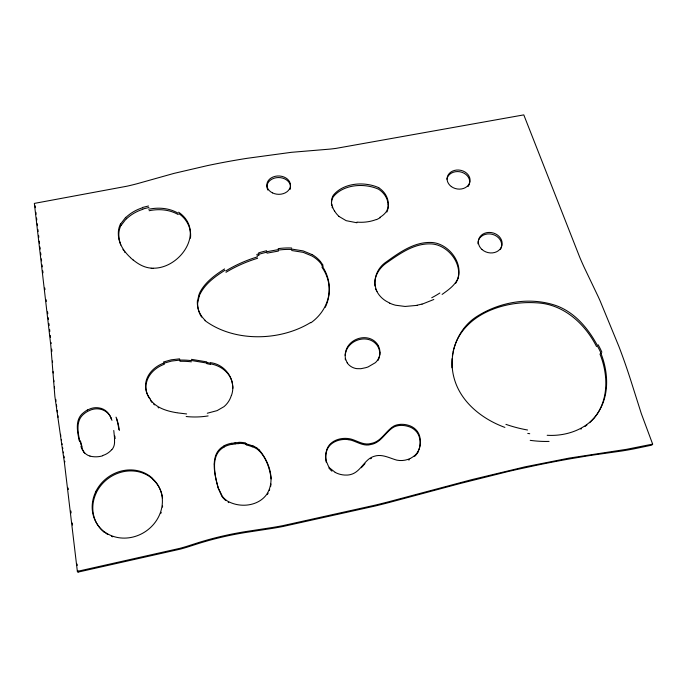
<?xml version="1.0" encoding="UTF-8"?>
<svg xmlns="http://www.w3.org/2000/svg" width="687" height="687" viewBox="0 0 687 687"><rect width="100%" height="100%" fill="white"/><g stroke="black" fill="none" stroke-linecap="round" stroke-linejoin="round"><path stroke-width="1.03" d="M214.241 464.026L214.292 462.832A29.378 27.849 6.3 0 1 215.976 454.768L216.834 452.956A18.351 17.407 24.8 0 1 222.133 447.117L224.151 445.854M379.722 354.75L379.765 354.14A16.686 15.449 -9.7 0 0 378.142 347.029L377.215 345.432A14.333 13.259 -8.8 0 0 376.699 344.754C367.674 333.599 348.137 339.67 345.535 353.273A17.69 16.497 -18.6 0 0 345.252 354.732A16.574 15.475 -16.4 0 0 345.175 355.377M379.937 352.886L379.902 353.504A15.054 13.92 -16.1 0 1 379.705 354.947A14.728 13.585 -17.6 0 1 375.428 362.642L368.086 366.935A30.417 28.167 -19.2 0 1 365.536 367.734L360.89 368.704L356.845 368.653A14.573 13.68 -19.6 0 1 349.511 365.441L348.481 364.436A13.01 12.143 -16.4 0 1 347.201 362.796M114.6 442.505L114.274 444.79A11.61 11.147 -30.5 0 1 112.754 448.491L111.835 449.727M452.089 358.666L451.943 367.794M190.454 238.226C191.682 228.677 186.847 219.041 178.955 213.691M271.039 483.983L270.601 486.568M197.633 300.623L198.792 295.264A27.214 23.693 -27.1 0 1 200.046 292.095C205.447 281.936 215.091 274.963 224.589 268.943M197.925 301.962L199.084 296.621M452.364 356.218L452.827 353.23M387.983 208.848L388.292 204.623M453.042 352.148L453.514 350.001M453.789 348.936C463.287 314.251 503.957 300.537 536.487 302.83C563.28 303.869 584.972 323.611 596.531 346.54M457.963 278.561C461.518 264.538 450.973 249.767 437.945 245.207A23.221 20.06 9.8 0 0 431.822 243.945C414.321 242.837 399.499 253.907 385.862 263.387C378.769 268.531 373.797 277.119 374.965 286.075M231.425 395.549C236.809 380.856 225.774 364.256 210.325 362.667M387.52 210.488L387.777 209.672M418.958 449.702L419.173 449.032A22.508 21.469 -23.6 0 0 419.568 438.134C418.452 432.338 413.643 427.838 408.018 426.387A21.718 20.67 -10.8 0 0 399.731 425.476A16.582 15.801 -10.8 0 0 395.729 426.284A14.006 13.345 -10.7 0 0 393.565 427.202C385.313 432.14 381.07 442.9 370.722 444.541C364.084 446.456 358.021 442.402 351.959 440.436A23.109 21.958 -5.6 0 0 348.927 439.732M457.886 278.819L457.456 279.961M269.347 490.595L269.682 489.711M418.718 450.354L417.842 452.278M386.858 212.068L387.219 211.287M457.276 280.39L456.864 281.241M200.381 293.461C205.679 283.284 215.375 276.372 224.821 270.352M386.626 211.338L388.164 207.345L388.473 203.112M121.238 225.293L126.185 218.801M120.766 223.816L125.721 217.307M268.136 493.163L267.423 494.391M456.417 282.074L455.661 283.284M594.212 417.928C608.974 400.186 608.244 374.432 599.957 354.011M593.877 418.323L589.626 422.763M362.702 466.25L363.088 465.803M363.475 465.348L365.012 463.579M361.431 467.735L361.946 467.134M652.65 444.111L651.731 445.15L634.281 448.8A140.809 36.815 -19 0 1 623.624 450.698A168.178 44.586 -19.3 0 1 620.971 451.119L596.634 454.545A232.086 49.043 -15.5 0 0 586.251 456.116L570.167 458.822A287.501 58.301 -15.2 0 0 535.68 465.46L517.062 469.487A247.543 51.86 -15.3 0 0 507.633 471.651L459.852 483.588L388.73 502.609A338.416 118.851 -14.6 0 1 375.377 505.958L282.795 526.525A98.447 28.133 -13 0 1 271.803 528.466L245.233 532.537A105.892 25.402 -12.3 0 0 233.237 534.692A77.597 19.081 -12.3 0 0 228.428 535.68L226.53 536.092A85.205 20.808 -12.3 0 0 207.809 540.755L202.399 542.326A84.261 20.601 -12.3 0 0 198.423 543.546L187.362 547.092A61.641 16.711 -11.1 0 1 180.346 549.119L78.043 572.116L77.356 571.378L64.415 462.643A121.032 23.083 79.5 0 0 63.049 453.472L54.874 396.416L51.448 353.668A82.818 14.307 78.1 0 0 50.761 345.123L34.35 203.404L126.958 186.203A201.849 135.141 -2.7 0 0 137.074 183.738L173.948 173.399L207.337 165.627A336.716 147.49 -12 0 1 247.071 158.319L291.348 152.325L330.078 149.096A163.111 107.198 -19.6 0 0 336.072 148.375L523.786 114.884L579.691 257.136A225.843 98.198 82.3 0 0 584.044 267.037L598.265 296.784A168.882 54.402 76.3 0 1 600.275 301.267L618.764 346.136A187.302 59.795 75.7 0 1 620.747 351.358L621.426 353.187A218.638 67.798 75.6 0 1 629.292 375.806A200.424 63.221 75.6 0 1 631.087 381.362L641.323 413.634L652.65 444.111L626.57 449.324L569.059 458.117L525.134 466.817L471.823 479.629L388.936 501.699A339.756 119.796 -14.6 0 1 375.549 505.057L282.709 525.675A98.748 28.313 -13 0 1 271.683 527.616L245.036 531.695A106.176 25.539 -12.3 0 0 233.005 533.851A77.811 19.184 -12.3 0 0 228.178 534.847L226.272 535.259A85.437 20.928 -12.3 0 0 207.491 539.93L202.072 541.502A84.484 20.713 -12.3 0 0 198.088 542.73L186.993 546.285A61.83 16.814 -11.1 0 1 179.96 548.32L77.356 571.378M414.175 456.065L410.379 458.469M586.896 425.073L586.088 425.691M310.55 322.555C279.952 341.379 234.035 342.263 204.941 320.563M585.092 426.412L585.676 426M442.11 294.414C448.74 289.631 456.512 284.435 458.641 276.019C461.192 262.245 451.007 248.239 438.254 243.765A23.281 20.095 9.8 0 0 432.114 242.502C414.029 241.463 398.7 253.014 384.754 263.009C376.82 269.055 372.629 280.124 376.304 289.682M380.203 217.702L376.545 219.66M580.833 429.109L581.468 428.748M224.4 446.902L222.365 448.13A18.3 17.364 24.9 0 0 217.109 453.995L216.259 455.807A29.301 27.781 6.4 0 0 214.567 463.845L214.524 465.03A66.45 63.135 5.5 0 0 215.538 476.641L215.761 477.92A105.051 98.98 17.1 0 0 217.753 486.147M87.489 410.01L90.658 408.619A16.462 15.045 -31.2 0 1 98.894 407.898C104.965 408.645 109.834 413.462 111.406 419.25M433.823 299.489L422.067 304.186M163.489 361.997L171.218 359.825L179.633 358.846M163.884 363.225L171.595 361.053L179.985 360.074M256.758 254.482L258.879 253.838M256.904 255.925L259.016 255.281M142.355 207.5L148.538 205.988M142.784 209.011L148.95 207.508M102.715 455.782L101.418 456.142A23.306 21.649 -33.3 0 1 92.857 456.64A18.626 17.424 -35.8 0 1 89.937 456.048M266.882 251.708L278.321 249.613M267.003 253.151L278.415 251.064M417.112 305.363L405.098 306.454L395.635 305.234A29.824 25.634 9.4 0 1 389.795 303.19M231.493 443.364L235.074 442.857M231.725 444.42L235.298 443.914M207.285 413.231L217.092 410.628L224.022 406.644A27.609 24.93 17.2 0 0 231.321 395.514M153.003 268.196C180.209 268.797 206.023 231.201 178.62 212.18M547.178 435.283C567.702 436.563 590.434 428.199 600.198 409.048C609.567 391.77 607.772 370.525 600.713 352.757M291.589 249.055L303.173 250.91L312.027 254.576M291.649 250.506L303.207 252.352L312.035 256.019A32.461 29.223 -2.1 0 1 320.58 263.104L323.062 266.659M356.922 222.777L346.162 220.673L338.854 216.362M186.632 413.952L177.718 412.887M151.192 268.136C144.416 267.672 138.276 264.186 133.149 259.926M191.381 359.335L206.753 361.869M191.707 360.563L207.036 363.088M529.729 433.712L527.762 433.394M348.927 439.74C340.091 438.254 329.021 441.999 326.523 451.496A21.924 20.962 6.7 0 0 326.359 462.445M177.134 412.793C167.181 411.204 156.421 408.121 150.23 399.542M245.371 443.347L246.264 443.527M245.56 444.403L246.453 444.575M210.6 363.887C221.154 365.604 231.012 373.35 232.515 384.351M89.937 456.065C85.368 454.888 82.371 450.758 80.929 446.49M504.902 427.408C482.076 419.087 460.196 401.878 453.935 377.489C447.821 354.535 457.25 328.223 477.869 315.857C501.003 301.516 531.017 296.595 556.925 305.895C575.131 312.783 588.252 328.601 597.278 345.278M252.91 445.7L256.844 447.95M253.074 446.739L256.998 448.989A20.421 18.884 13.6 0 1 259.111 450.792M389.812 303.165L385.811 300.958A25.239 21.589 9.7 0 1 376.923 291.468M228.204 502.334L228.737 502.626M335.204 472.347L329.932 468.233A16.102 15.415 4.7 0 1 328.455 466.258L326.377 461.449M378.777 187.697C364.728 181.385 343.715 182.519 333.332 195.22A20.507 16.187 20.4 0 0 331.718 204.468M158.087 407.537L158.663 407.889M226.427 500.437C238.655 508.157 257.582 506.774 266.513 494.64C275.976 480.608 269.158 461.398 259.016 449.71M103.943 531.566L103.144 530.931A36.145 33.156 -36.3 0 1 95.922 491.411M104.544 532.408L103.754 531.764M331.95 471.205L330.541 469.925M153.656 404.093L154.498 404.875M130.539 257.651C123.737 251.468 118.19 242.932 118.327 233.443A26.741 22.448 -14.9 0 1 120.551 223.756M259.162 450.741C266.419 458.203 269.819 468.792 271.15 478.908M152.085 402.453L150.676 400.701M320.546 261.704L323.088 265.242M84.613 453.171L84.157 452.57M222.571 496.727L218.303 488.062M222.828 497.663L222.116 496.658M124.313 251.494L125.043 252.507M83.934 452.261L81.573 447.538M122.973 249.415L123.626 250.463M221.781 496.151L218.578 489.015A75.372 71.671 8.9 0 1 217.685 486.164M347.201 362.796L345.664 359.258A16.625 15.509 -16.4 0 1 345.329 353.496A17.733 16.531 -18.5 0 1 345.604 352.027C348.24 338.399 367.803 332.302 376.862 343.491A14.367 13.285 -8.7 0 1 377.378 344.161L378.339 345.75M110.959 417.79C109.001 413.102 104.501 409.735 99.486 409.031A16.411 15.011 -31.3 0 0 91.277 409.761L88.108 411.144A21.821 20.241 -31.7 0 0 84.346 413.6C75.355 420.307 77.94 432.372 79.864 441.715M111.131 418.16L111.638 419.439M120.792 245.036L120.551 244.409M120.5 244.28L119.16 239.316L118.817 234.911A26.673 22.413 -15 0 1 121.032 225.233M111.809 419.894L111.964 420.358M375.729 289.82L375.394 288.583M332.07 206.924L332.336 207.86M79.211 440.659C77.305 431.316 74.651 419.139 83.754 412.518A21.872 20.292 -31.6 0 1 87.464 409.959M331.898 204.468L332.697 207.276A26.072 20.576 20.4 0 0 334.449 210.961M215.478 476.941L215.246 475.662A66.63 63.281 5.5 0 1 214.181 464.026M62.689 447.821L62.818 448.654M62.01 443.647L62.139 444.48M61.332 439.482L61.469 440.315M63.359 452.003L63.487 452.836M60.525 434.313L60.8 436.099M57.837 415.506L58.077 417.275M113.776 430.483L114.592 438.701M57.158 410.337L57.373 412.037M56.471 404.944L56.703 406.79M36.566 218.028L36.789 219.943M37.244 223.773L37.467 225.688M37.922 229.544L38.146 231.476M68.193 488.053L68.356 489.496M55.802 399.413L56.016 401.251M35.14 205.842L35.355 207.689M35.896 212.335L36.119 214.232M38.601 235.349L38.833 237.29M39.288 241.18L39.52 243.138M39.975 247.045L40.207 249.012M40.662 252.945L40.894 254.929M41.357 258.887L41.589 260.871M42.053 264.856L42.285 266.857M42.757 270.867L42.998 272.885M44.767 287.99L44.956 289.656M46.141 299.704L46.338 301.387M47.558 311.804L47.789 313.753M48.245 317.677L48.476 319.635M70.881 510.999L71.113 512.991M72.29 523.013L72.53 525.031M77.099 564.061L77.253 565.401M77.88 570.768L78.043 572.116M48.932 323.577L49.163 325.544M49.601 329.374L49.833 331.392M50.297 335.496L50.52 337.523M232.704 385.647L232.893 388.275M51.053 342.461L51.173 343.586M54.41 386.85L54.591 388.602M114.849 436.073L115.073 438.624M53.775 380.083L53.921 381.749M53.122 371.624L53.217 372.998M52.495 361.036L52.564 362.332M51.705 349.125A82.577 14.229 78.1 0 1 51.886 351.28M64.003 456.168A120.663 22.937 79.5 0 1 64.26 457.843M64.75 461.166A120.663 22.937 79.5 0 1 64.87 461.99M152.488 478.298A36.171 32.899 -36.2 0 0 97.176 489.041A36.162 33.036 -35.7 0 0 95.862 491.385M152.359 478.427A36.119 32.796 -34.3 0 1 152.737 525.289A36.119 32.796 -34.3 0 1 104.012 531.489M152.935 479.268A36.068 32.821 -36.3 0 0 97.777 489.986A36.059 32.959 -35.9 0 0 96.481 492.321M152.815 479.397A36.016 32.718 -34.4 0 1 162.553 497.895M162.596 506.01A36.016 32.718 -34.4 0 1 162.45 507.109M161.23 512.304A36.016 32.718 -34.4 0 1 160.913 513.258M112.72 536.805A36.016 32.718 -34.4 0 1 111.474 536.307M107.911 534.529A36.016 32.718 -34.4 0 1 105.678 533.103M103.728 531.79A36.05 33.07 -36.4 0 1 96.541 492.347M217.478 485.185A105.334 99.211 17 0 1 215.512 476.941M224.091 445.751A28.124 26.827 34.8 0 1 231.476 443.278M235.057 442.746A36.153 33.388 22.1 0 1 238.707 442.591M238.681 442.299A34.281 30.967 19.3 0 1 245.431 442.917M246.195 443.948A27.927 24.054 17.2 0 1 252.73 446.052M256.792 448.01A20.481 18.927 13.6 0 1 258.965 449.762M226.504 500.342A17.914 16.866 6.1 0 1 222.657 496.667M218.277 488.071A75.587 71.834 8.9 0 1 217.41 485.202M224.348 446.799A28.047 26.759 35 0 1 231.708 444.326M235.28 443.793A36.05 33.311 22.2 0 1 238.913 443.639M238.896 443.347A34.187 30.889 19.4 0 1 245.62 443.965M246.384 444.996A27.849 24.002 17.3 0 1 252.902 447.091M225.585 500.368A17.862 16.832 6.1 0 1 222.923 497.594M111.732 449.642A17.948 16.703 -33.9 0 1 102.655 455.533M81.59 446.224A51.791 49.301 -65.6 0 1 79.984 440.453M116.009 417.121A59.288 53.423 -69.3 0 1 118.808 429.418M114.454 438.71A34.573 33.457 -21.1 0 1 114.514 442.497M82.234 447.271A51.654 49.172 -65.8 0 1 80.628 441.509M116.55 418.237A59.134 53.294 -69.4 0 1 119.34 430.509M399.971 424.429A16.634 15.835 -10.7 0 0 395.952 425.193A14.041 13.371 -10.7 0 0 393.78 426.112C385.51 431.058 381.251 441.853 370.877 443.493C364.213 445.416 358.142 441.355 352.062 439.379A23.169 22.01 -5.6 0 0 349.022 438.675C340.159 437.198 329.064 440.942 326.557 450.466A21.984 21.005 6.7 0 0 326.394 461.441M399.963 424.377A21.778 20.722 -10.7 0 1 408.284 425.27C413.9 426.773 418.744 431.247 419.86 437.069A22.577 21.52 -23.5 0 1 419.499 447.993L418.134 451.239A16.213 15.586 -19.3 0 1 417.593 452.149A15.887 15.312 -16.9 0 1 414.158 456.039M410.345 458.401A20.756 20.095 -14.3 0 1 396.906 460.161C389.512 458.16 382.041 453.626 374.157 456.314A16.076 15.406 -12.3 0 0 369.262 458.736C362.745 463.656 359.078 472.467 350.585 474.562A17.579 17.089 2.1 0 1 347.081 475.069L344.608 475.052A22.602 21.89 1.8 0 1 335.179 472.398M417.833 452.269A16.17 15.543 -19.4 0 1 417.301 453.188M417.301 453.188A15.844 15.277 -17 0 1 414.982 456.065M409.4 459.732A20.696 20.052 -14.4 0 1 408.713 460.024M370.645 458.77A16.033 15.372 -12.4 0 1 371.452 458.349M329.889 469.23A16.05 15.38 4.7 0 1 328.833 467.881M598.145 344.771A92.058 87.55 -41.3 0 1 601.889 352.208M549.059 441.415A100.371 74.557 24.9 0 1 530.218 440.35M527.547 430.002A89.173 56.197 19.7 0 1 505.924 424.36M597.407 346.033A91.809 87.343 -41.6 0 1 601.142 353.453M378.305 345.767A16.728 15.483 -9.7 0 1 379.945 352.886M379.731 354.75A15.02 13.895 -16.2 0 1 379.533 356.192A14.685 13.56 -17.7 0 1 377.953 360.495M345.424 359.859A16.574 15.475 -16.4 0 1 345.209 358.597M150.599 399.319A29.859 24.191 -5 0 1 163.995 362.994M179.608 360.091A67.695 57.785 -9 0 1 191.106 360.598M206.581 362.444A90.435 80.104 -11.5 0 1 210.128 363.225M208.127 415.918A61.031 44.981 0.8 0 1 186.16 416.52M149.689 398.718A29.773 24.148 -5 0 1 164.399 364.213M179.968 361.31A67.515 57.665 -9 0 1 191.433 361.826M206.864 363.663A90.177 79.932 -11.5 0 1 210.402 364.445M205.19 320.357A30.391 26.887 -10.7 0 1 197.401 300.614M225.774 270.91A139.452 138.68 -25.5 0 1 257.47 256.861M258.587 252.885A147.593 147.473 -20.8 0 1 266.65 250.721M278.183 248.642A71.654 68.563 -5.4 0 1 291.649 248.016M312.061 254.525A32.538 29.275 -2.1 0 1 320.589 261.678M321.997 265.86A48.004 43.161 -2.3 0 1 310.91 322.787M201.583 317.033A30.314 26.836 -10.8 0 1 197.701 301.962M199.05 296.612A27.145 23.65 -27.1 0 1 200.338 293.452M225.989 272.301A139.109 138.353 -26.4 0 1 257.616 258.278M258.733 254.336A147.224 147.112 -26.4 0 1 266.771 252.181M278.278 250.102A71.465 68.408 -5.4 0 1 291.7 249.475M321.98 267.277A47.884 43.075 -2.3 0 1 325.226 307.372M125.901 217.427A31.739 23.504 -26.4 0 1 142.415 207.817M148.71 209.234A43.762 34.848 -29 0 1 177.873 213.064M153.003 268.265A23.229 20.679 -21.1 0 1 151.183 268.205M133.106 259.969A72.427 61.358 -11.2 0 1 130.496 257.677M126.365 218.921A31.662 23.47 -26.4 0 1 142.836 209.329M149.113 210.729A43.65 34.788 -29.1 0 1 178.208 214.567M267.87 190.076A11.782 9.163 1.9 0 1 278.149 177.547A11.782 9.163 1.9 0 1 290.043 189.483M338.914 216.319A22.585 17.699 20.9 0 1 334.552 210.926M378.726 187.749A23.822 19.82 4.8 0 1 388.249 203.112M386.558 211.295A24.131 20.138 11.6 0 1 379.894 217.332M376.433 219.454A44.123 38.67 27.8 0 1 356.914 222.116M331.615 205.619A20.455 16.162 20.4 0 1 333.307 196.765C343.612 184.056 364.625 182.931 378.623 189.234A23.762 19.786 4.9 0 1 388.078 204.623M446.893 179.204A11.516 9.481 9.8 0 1 462.025 172.325A11.516 9.481 9.8 0 1 468.087 186.529M477.946 243.808A11.98 10.133 14 0 1 492.373 234.327A11.98 10.133 14 0 1 500.325 249.587M377.026 291.434A23.847 20.103 12.4 0 1 376.278 289.682M439.86 293.005A80.542 51.036 -6.6 0 1 431.737 297.737M421.981 304.032A54.677 43.204 6.2 0 1 417.052 305.191M272.456 192.867A11.808 9.171 1.9 0 0 290.472 185.576A11.808 9.171 1.9 0 0 273.074 176.988A11.808 9.171 1.9 0 0 272.456 192.867M451.325 186.563A11.542 9.498 9.8 0 0 469.925 181.72A11.542 9.498 9.8 0 0 454.519 170.419A11.542 9.498 9.8 0 0 451.325 186.563M482.025 249.536A12.005 10.15 14 0 0 501.811 245.894A12.005 10.15 14 0 0 486.885 232.635A12.005 10.15 14 0 0 482.025 249.536"/></g></svg>
